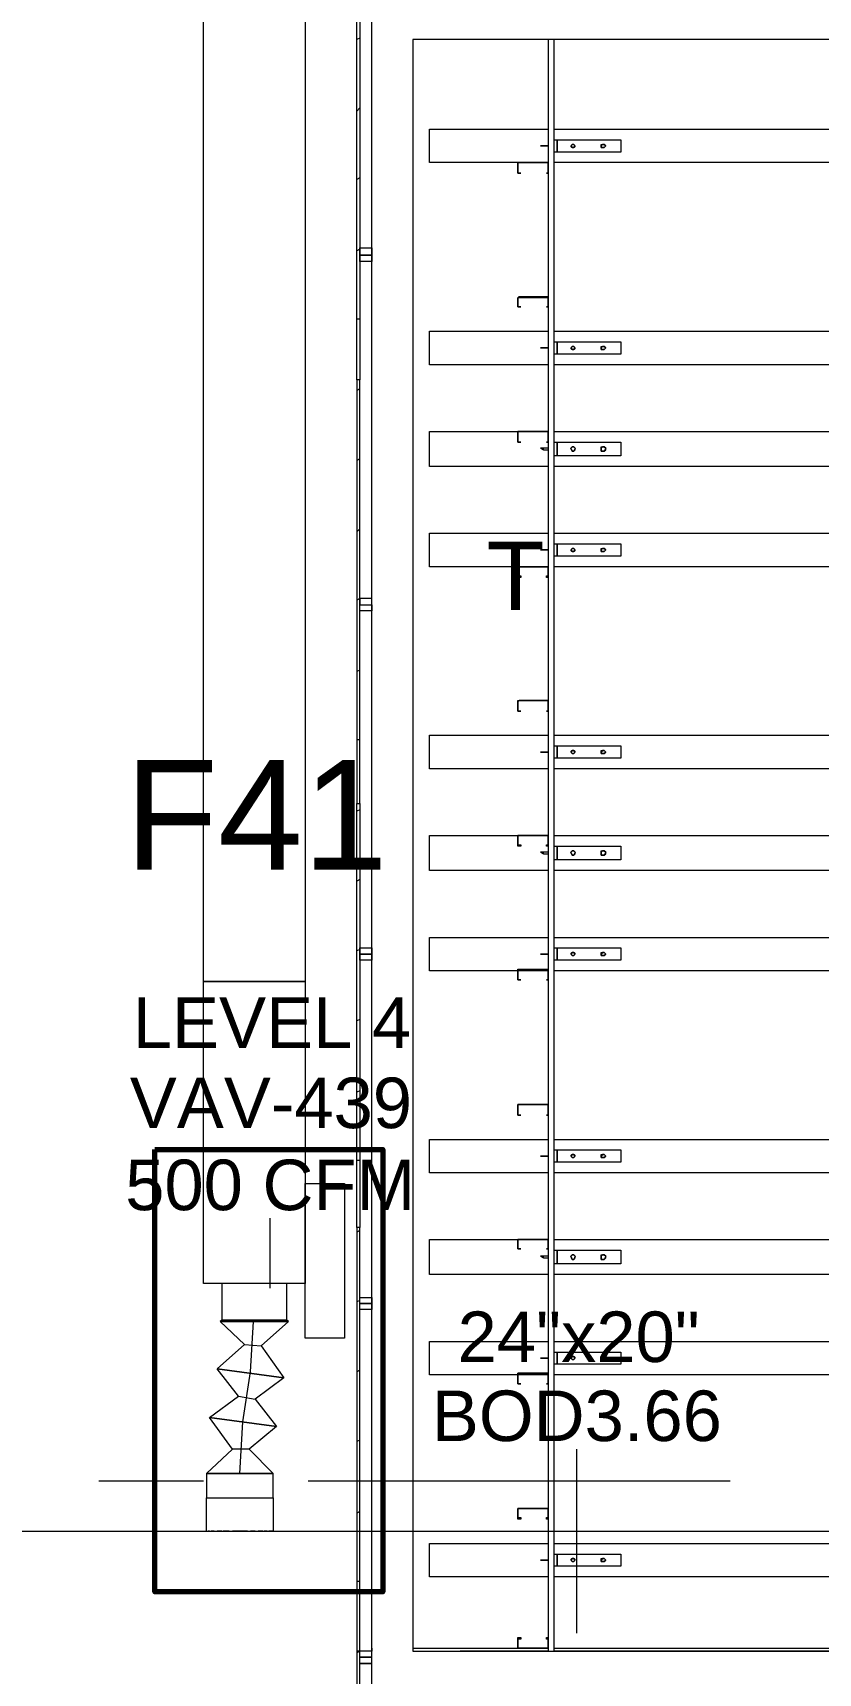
# Model space of a CAD drawing. Header units: metres. Extents: x 39 to 278, y -7 to 151.
# Drawn here: x 95.277 to 97.649, y 15.534 to 20.484 of the extents above; entities that cross this region are included whole.
import ezdxf

# ---------------------------------------------------------------- set-up
doc = ezdxf.new("R2010")
doc.units = ezdxf.units.M
doc.layers.add('HVAC - Ductos', color=5, linetype='Continuous', lineweight=50)
doc.layers.add('PDF_Geometry', color=7, linetype='Continuous', true_color=0xaaaaaa)
doc.layers.add('PDF_Text', color=7, linetype='Continuous')
doc.styles.add('PDF Arial-BoldMT-Identity-H', font='arial.ttf')
doc.styles.add('PDF Helvetica', font='')
doc.styles.get('PDF Helvetica').set_extended_font_data('Helvetica')

msp = doc.modelspace()

# ---------------------------------------------------------------- linework, layer by layer
at = {"layer": 'HVAC - Ductos', "lineweight": 0}
for points in [[(96.1, 25.6703), (96.1, 17.6219), (95.793, 17.6219), (95.793, 25.6703)], [(95.793, 16.7098), (95.793, 17.6219), (96.1, 17.6219), (96.1, 16.7098)], [(96.2192, 16.5448), (96.1, 16.5448), (96.1, 17.0123), (96.2192, 17.0123)], [(95.848, 16.5998), (95.8526, 16.5998), (95.8709, 16.5998), (95.8984, 16.5998), (95.9305, 16.5998), (95.9626, 16.5998), (95.9946, 16.5998), (96.0222, 16.5998), (96.0405, 16.5998), (96.0451, 16.5998), (96.0451, 16.7098), (96.0313, 16.7098), (96.0176, 16.7098), (95.9946, 16.7098), (95.9718, 16.7098), (95.9442, 16.7098), (95.9213, 16.7098), (95.8984, 16.7098), (95.8755, 16.7098), (95.8618, 16.7098), (95.848, 16.7098), (95.848, 16.5998), (95.8434, 16.5952), (95.8526, 16.5952), (95.8663, 16.5952), (95.8938, 16.5952), (95.9305, 16.5952), (95.9626, 16.5952), (95.9992, 16.5952), (96.0222, 16.5952), (96.0405, 16.5952), (96.0497, 16.5952), (96.0451, 16.5998), (96.0405, 16.5998), (96.0222, 16.5998), (95.9946, 16.5998), (95.9626, 16.5998), (95.9305, 16.5998), (95.8984, 16.5998), (95.8709, 16.5998), (95.8526, 16.5998)], [(95.848, 16.5998), (95.8618, 16.5998), (95.8755, 16.5998), (95.8984, 16.5998), (95.9213, 16.5998), (95.9442, 16.5998), (95.9718, 16.5998), (95.9946, 16.5998), (96.0176, 16.5998), (96.0313, 16.5998), (96.0451, 16.5998), (96.0313, 16.5998), (96.0176, 16.5998), (95.9946, 16.5998), (95.9718, 16.5998), (95.9442, 16.5998), (95.9213, 16.5998), (95.8984, 16.5998), (95.8755, 16.5998), (95.8618, 16.5998)], [(96.0038, 16.1368), (95.9992, 16.1368), (95.9901, 16.1368), (95.9718, 16.1368), (95.9534, 16.1368), (95.9259, 16.1368), (95.903, 16.1368), (95.8755, 16.1368), (95.8526, 16.1368), (95.8296, 16.1368), (95.8113, 16.1368), (95.8022, 16.1368), (95.8113, 16.1368), (95.8296, 16.1368), (95.8526, 16.1368), (95.8755, 16.1368), (95.903, 16.1368), (95.9259, 16.1368), (95.9534, 16.1368), (95.9718, 16.1368), (95.9901, 16.1368), (95.9992, 16.1368)]]:
    msp.add_lwpolyline(points, close=True, dxfattribs=at)
for points in [[(95.9946, 16.696), (95.9946, 16.9069)], [(95.9168, 16.5265), (95.8434, 16.5952), (96.0497, 16.5952), (95.9672, 16.5219), (96.0359, 16.4256), (95.8342, 16.4531), (95.9168, 16.5265), (95.9672, 16.5219)], [(95.8434, 16.5952), (95.8526, 16.5952), (95.8663, 16.5952), (95.8938, 16.5952), (95.9305, 16.5952), (95.9626, 16.5952), (95.9992, 16.5952), (96.0222, 16.5952), (96.0405, 16.5952), (96.0497, 16.5952)], [(95.903, 16.1368), (95.9122, 16.2927), (95.9351, 16.444), (95.9442, 16.5952)], [(95.8984, 16.3706), (95.8342, 16.4531), (96.0359, 16.4256), (95.9488, 16.3614), (96.013, 16.279), (95.8113, 16.3064), (95.8984, 16.3706), (95.9488, 16.3614)], [(95.8801, 16.2102), (95.8113, 16.3064), (96.013, 16.279), (95.9305, 16.2102), (95.8801, 16.2102), (95.8022, 16.1368), (95.8022, 16.0635), (95.8113, 16.0635), (95.8296, 16.0635), (95.8526, 16.0635), (95.8755, 16.0635), (95.903, 16.0635), (95.9259, 16.0635), (95.9534, 16.0635), (95.9718, 16.0635), (95.9901, 16.0635), (95.9992, 16.0635), (96.0038, 16.0635), (96.0038, 16.1368), (95.8022, 16.1368), (96.0038, 16.1368), (95.9305, 16.2102)], [(96.9205, 15.6556), (96.9205, 16.2102)], [(95.8022, 15.9627), (95.8022, 16.0635), (95.8113, 16.0635), (95.8296, 16.0635), (95.8526, 16.0635), (95.8755, 16.0635), (95.903, 16.0635), (95.9259, 16.0635), (95.9534, 16.0635), (95.9718, 16.0635), (95.9901, 16.0635), (95.9992, 16.0635), (96.0038, 16.0635), (96.0038, 15.9627), (95.9992, 15.9627), (95.9946, 15.9627), (95.9901, 15.9627)], [(106.0828, 15.3531), (94.4134, 15.3531), (94.4134, 15.9627), (106.0828, 15.9627)], [(95.8022, 15.9627), (95.8022, 15.9627)], [(95.8113, 15.9627), (95.8068, 15.9627)], [(95.825, 15.9627), (95.8204, 15.9627), (95.8159, 15.9627)], [(95.848, 15.9627), (95.8388, 15.9627), (95.8342, 15.9627)], [(95.8709, 15.9627), (95.8572, 15.9627), (95.8526, 15.9627)], [(95.9259, 15.9627), (95.903, 15.9627), (95.8801, 15.9627)], [(95.9488, 15.9627), (95.9442, 15.9627), (95.9351, 15.9627)], [(95.9718, 15.9627), (95.9672, 15.9627), (95.958, 15.9627)], [(95.9855, 15.9627), (95.9809, 15.9627), (95.9763, 15.9627)]]:
    msp.add_lwpolyline(points, dxfattribs=at)
at = {"layer": 'PDF_Geometry', "lineweight": 0}
for points in [[(96.3018, 14.386), (96.2651, 14.386), (96.2651, 14.4043), (96.3018, 14.4043), (96.3018, 14.386), (96.3018, 14.1293), (96.3018, 15.4768), (96.3018, 15.6006), (96.3018, 21.9257), (96.2651, 21.9257), (96.2651, 21.9074), (96.3018, 21.9074), (96.3018, 21.9257), (96.3018, 23.2503), (96.4255, 23.2503)], [(96.2651, 14.4043), (96.2651, 15.5639), (96.3018, 15.5639), (96.2651, 15.5639), (96.2651, 15.5823), (96.3018, 15.5823), (96.2651, 15.5823), (96.2651, 15.6006), (96.2651, 16.8794), (96.2559, 16.8794), (96.2559, 18.1582), (96.2651, 18.1582), (96.2651, 19.4369), (96.2559, 19.4369), (96.2559, 20.7156)], [(96.2651, 20.7156), (96.2651, 19.4369), (96.2559, 19.4369), (96.2559, 18.1582), (96.2651, 18.1582), (96.2651, 16.8794), (96.2559, 16.8794), (96.2559, 15.6006), (96.2559, 14.386)], [(96.2651, 20.4682), (96.2559, 20.4636)], [(99.8952, 15.6006), (99.5652, 15.6006), (99.5652, 20.4636), (99.5514, 20.4636), (99.5514, 15.6006), (96.8518, 15.6006), (96.8518, 20.4636), (96.8334, 20.4636), (96.8334, 15.6006), (96.5676, 15.6006)], [(96.2651, 20.2574), (96.2559, 20.2482)], [(96.7464, 20.0924), (96.4759, 20.0924), (96.4759, 20.1932), (96.8334, 20.1932)], [(96.8518, 20.1932), (99.5514, 20.1932)], [(96.8518, 20.1611), (96.8609, 20.1611), (97.0534, 20.1611), (97.0534, 20.1244), (96.8609, 20.1244), (96.8518, 20.1244)], [(96.8609, 20.1473), (96.8609, 20.1473)], [(96.8196, 20.1427), (96.8196, 20.1427)], [(96.8609, 20.1382), (96.8609, 20.1382)], [(96.7509, 20.0602), (96.7509, 20.0602)], [(96.8288, 20.0602), (96.8288, 20.0602)], [(96.8334, 20.0924), (96.8334, 20.0924)], [(96.8334, 20.0924), (96.8334, 20.0924)], [(96.8334, 20.0924), (96.8334, 20.0924)], [(99.5514, 20.0924), (96.8518, 20.0924)], [(96.2651, 20.0465), (96.2559, 20.0419)], [(96.2651, 19.831), (96.2559, 19.8265)], [(96.7509, 19.6569), (96.7509, 19.6569)], [(96.8288, 19.6569), (96.8288, 19.6569)], [(96.8334, 19.6844), (96.8334, 19.6844)], [(96.2651, 19.6202), (96.2559, 19.6202)], [(96.8334, 19.4828), (96.4759, 19.4828), (96.4759, 19.5836), (96.8334, 19.5836)], [(96.8518, 19.5836), (99.5514, 19.5836)], [(96.8196, 19.5332), (96.8196, 19.5332)], [(96.8518, 19.5515), (96.8609, 19.5515), (97.0534, 19.5515), (97.0534, 19.5148), (96.8609, 19.5148), (96.8518, 19.5148)], [(96.8609, 19.5378), (96.8609, 19.5378)], [(96.8609, 19.5286), (96.8609, 19.5286)], [(99.5514, 19.4828), (96.8518, 19.4828)], [(96.2651, 19.4094), (96.2559, 19.4048)], [(96.8334, 19.1756), (96.4759, 19.1756), (96.4759, 19.281), (96.8334, 19.281)], [(96.8334, 19.281), (96.8334, 19.281)], [(96.8334, 19.281), (96.8334, 19.281)], [(96.8518, 19.281), (99.5514, 19.281)], [(96.7509, 19.249), (96.7509, 19.249)], [(96.8334, 19.2306), (96.8196, 19.2306), (96.8105, 19.2306), (96.8196, 19.226), (96.8334, 19.226)], [(96.8196, 19.226), (96.8196, 19.2306)], [(96.8288, 19.249), (96.8288, 19.249)], [(96.8518, 19.249), (96.8609, 19.249), (97.0534, 19.249), (97.0534, 19.2078), (96.8609, 19.2078), (96.8518, 19.2078)], [(96.8609, 19.2352), (96.8609, 19.2306)], [(96.8609, 19.226), (96.8609, 19.2215)], [(96.2651, 19.1986), (96.2559, 19.194)], [(99.5514, 19.1756), (96.8518, 19.1756)], [(96.2651, 18.9878), (96.2559, 18.9786)], [(96.8334, 18.8732), (96.7418, 18.8732), (96.4759, 18.8732), (96.4759, 18.974), (96.8334, 18.974)], [(96.8518, 18.974), (99.5514, 18.974)], [(96.8196, 18.9236), (96.8196, 18.9236)], [(96.8518, 18.9419), (96.8609, 18.9419), (97.0534, 18.9419), (97.0534, 18.9052), (96.8609, 18.9052), (96.8518, 18.9052)], [(96.8609, 18.9282), (96.8609, 18.9282)], [(96.8609, 18.919), (96.8609, 18.919)], [(96.8334, 18.8732), (96.8334, 18.8732)], [(96.8334, 18.8732), (96.8334, 18.8732)], [(99.5514, 18.8732), (96.8518, 18.8732)], [(96.2651, 18.7769), (96.2651, 18.7586), (96.3018, 18.7586), (96.3018, 18.7402), (96.2651, 18.7402), (96.2651, 18.7586), (96.3018, 18.7586), (96.3018, 18.7769), (96.2651, 18.7769), (96.2559, 18.7723)], [(96.2651, 18.5614), (96.2559, 18.5569)], [(96.7509, 18.4377), (96.7509, 18.4377)], [(96.8288, 18.4377), (96.8288, 18.4377)], [(96.8334, 18.2636), (96.4759, 18.2636), (96.4759, 18.3644), (96.8334, 18.3644)], [(96.8518, 18.3644), (99.5514, 18.3644)], [(96.2651, 18.3506), (96.2559, 18.3506)], [(96.8518, 18.3323), (96.8609, 18.3323), (97.0534, 18.3323), (97.0534, 18.2956), (96.8609, 18.2956), (96.8518, 18.2956)], [(96.8609, 18.3186), (96.8609, 18.3186)], [(96.8196, 18.314), (96.8105, 18.314), (96.8196, 18.314)], [(96.8334, 18.314), (96.8196, 18.314), (96.8334, 18.314)], [(96.8196, 18.314), (96.8196, 18.314)], [(96.8609, 18.3094), (96.8609, 18.3094)], [(99.5514, 18.2636), (96.8518, 18.2636)], [(96.2651, 18.1398), (96.2559, 18.1352)], [(96.8334, 17.9564), (96.4759, 17.9564), (96.4759, 18.0619), (96.7418, 18.0619), (96.8334, 18.0619)], [(96.8334, 18.0619), (96.8334, 18.0619)], [(96.8334, 18.0619), (96.8334, 18.0619)], [(96.8518, 18.0619), (99.5514, 18.0619)], [(96.8518, 18.0298), (96.8609, 18.0298), (97.0534, 18.0298), (97.0534, 17.9886), (96.8609, 17.9886), (96.8518, 17.9886)], [(96.8334, 18.0114), (96.8196, 18.0114), (96.8105, 18.0114), (96.8196, 18.0069), (96.8334, 18.0069)], [(96.8196, 18.0114), (96.8196, 18.0114)], [(96.8196, 18.0069), (96.8196, 18.0114)], [(96.8609, 18.016), (96.8609, 18.0114)], [(96.8609, 18.0069), (96.8609, 18.0023)], [(96.2651, 17.929), (96.2559, 17.9244)], [(99.5514, 17.9564), (96.8518, 17.9564)], [(96.8334, 17.654), (96.7418, 17.654), (96.4759, 17.654), (96.4759, 17.7548), (96.8334, 17.7548)], [(96.8518, 17.7548), (99.5514, 17.7548)], [(96.8518, 17.7227), (96.8609, 17.7227), (97.0534, 17.7227), (97.0534, 17.686), (96.8609, 17.686), (96.8518, 17.686)], [(96.2651, 17.7181), (96.2559, 17.7136)], [(96.8196, 17.7044), (96.8105, 17.7044), (96.8196, 17.7044)], [(96.8334, 17.7044), (96.8196, 17.7044), (96.8334, 17.7044)], [(96.8196, 17.7044), (96.8196, 17.7044)], [(96.8609, 17.709), (96.8609, 17.709)], [(96.8609, 17.6998), (96.8609, 17.6998)], [(96.7509, 17.6265), (96.7509, 17.6265)], [(96.8288, 17.6265), (96.8288, 17.6265)], [(96.8334, 17.654), (96.8334, 17.654)], [(99.5514, 17.654), (96.8518, 17.654)], [(96.2651, 17.5073), (96.2559, 17.5027)], [(96.2651, 17.2918), (96.2559, 17.2873)], [(96.8334, 17.2506), (96.8334, 17.2506)], [(96.8334, 17.2506), (96.8334, 17.2506)], [(96.7509, 17.2186), (96.7509, 17.2186)], [(96.8288, 17.2186), (96.8288, 17.2186)], [(96.8334, 17.0444), (96.4759, 17.0444), (96.4759, 17.1452), (96.8334, 17.1452)], [(96.8518, 17.1452), (99.5514, 17.1452)], [(96.2651, 17.081), (96.2559, 17.081)], [(96.8196, 17.0948), (96.8105, 17.0948), (96.8196, 17.0948)], [(96.8334, 17.0948), (96.8196, 17.0948), (96.8334, 17.0948)], [(96.8196, 17.0948), (96.8196, 17.0948)], [(96.8518, 17.1131), (96.8609, 17.1131), (97.0534, 17.1131), (97.0534, 17.0765), (96.8609, 17.0765), (96.8518, 17.0765)], [(96.8609, 17.0994), (96.8609, 17.0994)], [(96.8609, 17.0902), (96.8609, 17.0902)], [(99.5514, 17.0444), (96.8518, 17.0444)], [(96.2651, 16.8702), (96.2559, 16.8656)], [(96.8334, 16.7372), (96.4759, 16.7372), (96.4759, 16.8427), (96.7418, 16.8427), (96.8334, 16.8427)], [(96.8334, 16.8427), (96.8334, 16.8427)], [(96.8334, 16.8427), (96.8334, 16.8427)], [(96.8518, 16.8427), (99.5514, 16.8427)], [(96.7509, 16.8152), (96.7509, 16.8152)], [(96.8334, 16.7923), (96.8196, 16.7923), (96.8105, 16.7923), (96.8196, 16.7877), (96.8334, 16.7877)], [(96.8196, 16.7923), (96.8196, 16.7923)], [(96.8196, 16.7877), (96.8196, 16.7923)], [(96.8288, 16.8152), (96.8288, 16.8152)], [(96.8518, 16.8106), (96.8609, 16.8106), (97.0534, 16.8106), (97.0534, 16.7694), (96.8609, 16.7694), (96.8518, 16.7694)], [(96.8609, 16.7969), (96.8609, 16.7923)], [(96.8609, 16.7877), (96.8609, 16.7831)], [(99.5514, 16.7372), (96.8518, 16.7372)], [(96.2651, 16.6594), (96.2559, 16.6548)], [(96.8334, 16.4348), (96.7418, 16.4348), (96.4759, 16.4348), (96.4759, 16.5356), (96.8334, 16.5356)], [(96.8518, 16.5356), (99.5514, 16.5356)], [(96.8196, 16.4852), (96.8105, 16.4852), (96.8196, 16.4852)], [(96.8334, 16.4852), (96.8196, 16.4852), (96.8334, 16.4852)], [(96.8196, 16.4852), (96.8196, 16.4852)], [(96.8518, 16.5035), (96.8609, 16.5035), (97.0534, 16.5035), (97.0534, 16.4668), (96.8609, 16.4668), (96.8518, 16.4668)], [(96.8609, 16.4898), (96.8609, 16.4898)], [(96.2651, 16.4485), (96.2559, 16.444)], [(99.5514, 16.4348), (96.8518, 16.4348)], [(96.8609, 16.4806), (96.8609, 16.4806)], [(96.7509, 16.4073), (96.7509, 16.4073)], [(96.8288, 16.4073), (96.8288, 16.4073)], [(96.2651, 16.2377), (96.2559, 16.2331)], [(95.793, 16.114), (95.4767, 16.114)], [(97.3834, 16.114), (96.1092, 16.114)], [(96.2651, 16.0222), (96.2559, 16.0177)], [(96.8334, 16.0314), (96.8334, 16.0314)], [(96.8334, 16.0314), (96.8334, 16.0314)], [(96.8334, 15.8252), (96.4759, 15.8252), (96.4759, 15.926), (96.8334, 15.926)], [(96.8518, 15.926), (99.5514, 15.926)], [(96.8518, 15.894), (96.8609, 15.894), (97.0534, 15.894), (97.0534, 15.8573), (96.8609, 15.8573), (96.8518, 15.8573)], [(96.8196, 15.8756), (96.8105, 15.8756), (96.8196, 15.8756)], [(96.8334, 15.8756), (96.8196, 15.8756), (96.8334, 15.8756)], [(96.8196, 15.8756), (96.8196, 15.8756)], [(96.8609, 15.8802), (96.8609, 15.8802)], [(96.8609, 15.871), (96.8609, 15.871)], [(96.2651, 15.8114), (96.2559, 15.8114)], [(99.5514, 15.8252), (96.8518, 15.8252)], [(96.3018, 15.6098), (96.3018, 15.6006), (96.2651, 15.6006), (96.2559, 15.596)], [(96.2651, 14.386), (96.2651, 15.6006), (96.2559, 15.6006), (96.2559, 14.386)], [(96.2559, 15.6006), (96.2651, 15.6006)], [(96.3018, 15.6006), (96.3018, 15.6006)], [(96.4255, 15.6098), (96.8334, 15.6098)], [(96.8334, 15.6098), (96.8334, 15.6098)], [(96.8334, 15.6098), (96.8334, 15.6098)], [(96.8518, 15.6098), (99.5514, 15.6098)]]:
    msp.add_lwpolyline(points, dxfattribs=at)
for points in [[(96.4255, 20.4636), (96.4255, 15.6006), (99.9776, 15.6006), (99.9776, 20.4636)], [(96.8609, 20.1244), (96.8609, 20.1611)], [(96.8609, 20.1427), (96.8609, 20.1382), (96.8609, 20.1427), (96.8609, 20.1473), (96.8609, 20.1427), (96.8609, 20.1382), (96.8609, 20.1427), (96.8609, 20.1473)], [(96.9022, 20.1427), (96.9068, 20.1382), (96.9114, 20.1382), (96.9159, 20.1427), (96.9114, 20.1473), (96.9068, 20.1473)], [(96.9159, 20.1427), (96.9114, 20.1382), (96.9068, 20.1382), (96.9022, 20.1427), (96.9068, 20.1473), (96.9114, 20.1473)], [(96.9938, 20.1427), (96.9938, 20.1382), (97.003, 20.1382), (97.0076, 20.1427), (97.003, 20.1473), (96.9984, 20.1473)], [(97.0076, 20.1427), (97.003, 20.1382), (96.9938, 20.1382), (96.9938, 20.1427), (96.9938, 20.1473), (97.003, 20.1473)], [(96.8196, 20.1427), (96.8334, 20.1427), (96.8196, 20.1427), (96.8105, 20.1427)], [(96.7418, 20.0924), (96.7464, 20.0924), (96.8334, 20.0924), (96.8334, 20.0602), (96.8288, 20.0602), (96.8334, 20.0602), (96.8334, 20.0924), (96.7464, 20.0924), (96.7418, 20.0924), (96.7418, 20.0602)], [(96.7509, 20.0602), (96.7418, 20.0602)], [(96.3018, 19.8128), (96.2651, 19.8128), (96.2651, 19.8356), (96.3018, 19.8356)], [(96.3018, 19.7944), (96.2651, 19.7944), (96.2651, 19.8128), (96.3018, 19.8128)], [(96.7418, 19.6844), (96.7464, 19.689), (96.8334, 19.689), (96.8334, 19.6844), (96.8334, 19.6569), (96.8288, 19.6569), (96.8334, 19.6569), (96.8334, 19.6844), (96.7464, 19.6844), (96.7418, 19.6844), (96.7418, 19.6569)], [(96.7509, 19.6569), (96.7418, 19.6569)], [(96.8196, 19.5332), (96.8334, 19.5332), (96.8196, 19.5332), (96.8105, 19.5332)], [(96.8609, 19.5148), (96.8609, 19.5515)], [(96.8609, 19.5332), (96.8609, 19.5286), (96.8609, 19.5332), (96.8609, 19.5378), (96.8609, 19.5332), (96.8609, 19.5286), (96.8609, 19.5332), (96.8609, 19.5378)], [(96.9022, 19.5332), (96.9068, 19.5286), (96.9114, 19.5286), (96.9159, 19.5332), (96.9114, 19.5378), (96.9068, 19.5378)], [(96.9159, 19.5332), (96.9114, 19.5286), (96.9068, 19.5286), (96.9022, 19.5332), (96.9068, 19.5378), (96.9114, 19.5378)], [(96.9938, 19.5332), (96.9938, 19.5286), (97.003, 19.5286), (97.0076, 19.5332), (97.003, 19.5378), (96.9984, 19.5378)], [(97.0076, 19.5332), (97.003, 19.5286), (96.9938, 19.5286), (96.9938, 19.5332), (96.9938, 19.5378), (97.003, 19.5378)], [(96.7418, 19.281), (96.7464, 19.281), (96.8334, 19.281), (96.8334, 19.249), (96.8288, 19.249), (96.8334, 19.249), (96.8334, 19.281), (96.7464, 19.281), (96.7418, 19.281), (96.7418, 19.249)], [(96.7509, 19.249), (96.7418, 19.249)], [(96.8609, 19.2078), (96.8609, 19.249)], [(96.8609, 19.2306), (96.8609, 19.2215), (96.8609, 19.2306), (96.8609, 19.2352), (96.8609, 19.2306), (96.8609, 19.2215), (96.8609, 19.2306), (96.8609, 19.2352)], [(96.9022, 19.2306), (96.9068, 19.2215), (96.9114, 19.2215), (96.9159, 19.226), (96.9159, 19.2306), (96.9114, 19.2352), (96.9068, 19.2352)], [(96.9159, 19.2306), (96.9114, 19.2215), (96.9068, 19.2215), (96.9022, 19.2306), (96.9068, 19.2352), (96.9114, 19.2352)], [(96.9938, 19.2306), (96.9938, 19.2215), (97.003, 19.2215), (97.0076, 19.226), (97.0076, 19.2306), (97.003, 19.2352), (96.9984, 19.2352)], [(97.0076, 19.2306), (97.003, 19.2215), (96.9938, 19.2215), (96.9938, 19.2306), (96.9938, 19.2352), (97.003, 19.2352)], [(96.8196, 18.9236), (96.8334, 18.9236), (96.8196, 18.9236), (96.8105, 18.9236)], [(96.8609, 18.9052), (96.8609, 18.9419)], [(96.8609, 18.9236), (96.8609, 18.919), (96.8609, 18.9236), (96.8609, 18.9282), (96.8609, 18.9236), (96.8609, 18.919), (96.8609, 18.9236), (96.8609, 18.9282)], [(96.9022, 18.9236), (96.9068, 18.919), (96.9114, 18.919), (96.9159, 18.9236), (96.9114, 18.9282), (96.9068, 18.9282)], [(96.9159, 18.9236), (96.9114, 18.919), (96.9068, 18.919), (96.9022, 18.9236), (96.9068, 18.9282), (96.9114, 18.9282)], [(96.9938, 18.9236), (96.9938, 18.919), (97.003, 18.919), (97.0076, 18.9236), (97.003, 18.9282), (96.9984, 18.9282)], [(97.0076, 18.9236), (97.003, 18.919), (96.9938, 18.919), (96.9938, 18.9236), (96.9938, 18.9282), (97.003, 18.9282)], [(96.7418, 18.8732), (96.7464, 18.8732), (96.8334, 18.8732), (96.8334, 18.841), (96.8288, 18.841), (96.8288, 18.8456), (96.8334, 18.8456), (96.8334, 18.8732), (96.7464, 18.8732), (96.7418, 18.8732), (96.7418, 18.8456), (96.7509, 18.8456), (96.7509, 18.841), (96.7418, 18.841)], [(96.7418, 18.4652), (96.7418, 18.4698), (96.7464, 18.4698), (96.8334, 18.4698), (96.8334, 18.4652), (96.8334, 18.4377), (96.8288, 18.4377), (96.8334, 18.4377), (96.8334, 18.4652), (96.8334, 18.4698), (96.7464, 18.4698), (96.7418, 18.4652), (96.7418, 18.4377)], [(96.7509, 18.4377), (96.7418, 18.4377)], [(96.8609, 18.2956), (96.8609, 18.3323)], [(96.8609, 18.314), (96.8609, 18.3186), (96.8609, 18.314), (96.8609, 18.3094), (96.8609, 18.314), (96.8609, 18.3186), (96.8609, 18.314), (96.8609, 18.3094)], [(96.9159, 18.314), (96.9114, 18.3186), (96.9068, 18.3186), (96.9022, 18.314), (96.9068, 18.3094), (96.9114, 18.3094)], [(96.9022, 18.314), (96.9068, 18.3186), (96.9114, 18.3186), (96.9159, 18.314), (96.9114, 18.3094), (96.9068, 18.3094)], [(97.0076, 18.314), (97.003, 18.3186), (96.9984, 18.3186), (96.9938, 18.314), (96.9938, 18.3094), (97.003, 18.3094)], [(96.9938, 18.314), (96.9938, 18.3186), (97.003, 18.3186), (97.0076, 18.314), (97.003, 18.3094), (96.9938, 18.3094)], [(96.7418, 18.0619), (96.7464, 18.0619), (96.8334, 18.0619), (96.8334, 18.0298), (96.8288, 18.0298), (96.8288, 18.0344), (96.8334, 18.0344), (96.8334, 18.0619), (96.7464, 18.0619), (96.7418, 18.0619), (96.7418, 18.0344), (96.7509, 18.0344), (96.7509, 18.0298), (96.7418, 18.0298)], [(96.8609, 17.9886), (96.8609, 18.0298)], [(96.8609, 18.0114), (96.8609, 18.016), (96.8609, 18.0114), (96.8609, 18.0023), (96.8609, 18.0114), (96.8609, 18.016), (96.8609, 18.0114), (96.8609, 18.0023)], [(96.9159, 18.0114), (96.9114, 18.016), (96.9068, 18.016), (96.9022, 18.0114), (96.9068, 18.0023), (96.9114, 18.0023), (96.9159, 18.0069)], [(96.9022, 18.0114), (96.9068, 18.016), (96.9114, 18.016), (96.9159, 18.0114), (96.9114, 18.0023), (96.9068, 18.0023)], [(97.0076, 18.0114), (97.003, 18.016), (96.9984, 18.016), (96.9938, 18.0114), (96.9938, 18.0023), (97.003, 18.0023), (97.0076, 18.0069)], [(96.9938, 18.0114), (96.9938, 18.016), (97.003, 18.016), (97.0076, 18.0114), (97.003, 18.0023), (96.9938, 18.0023)], [(96.3018, 17.7044), (96.2651, 17.7044), (96.2651, 17.7227), (96.3018, 17.7227)], [(96.8609, 17.686), (96.8609, 17.7227)], [(96.3018, 17.686), (96.2651, 17.686), (96.2651, 17.7044), (96.3018, 17.7044)], [(96.8609, 17.7044), (96.8609, 17.709), (96.8609, 17.7044), (96.8609, 17.6998), (96.8609, 17.7044), (96.8609, 17.709), (96.8609, 17.7044), (96.8609, 17.6998)], [(96.9159, 17.7044), (96.9114, 17.709), (96.9068, 17.709), (96.9022, 17.7044), (96.9068, 17.6998), (96.9114, 17.6998)], [(96.9022, 17.7044), (96.9068, 17.709), (96.9114, 17.709), (96.9159, 17.7044), (96.9114, 17.6998), (96.9068, 17.6998)], [(97.0076, 17.7044), (97.003, 17.709), (96.9984, 17.709), (96.9938, 17.7044), (96.9938, 17.6998), (97.003, 17.6998)], [(96.9938, 17.7044), (96.9938, 17.709), (97.003, 17.709), (97.0076, 17.7044), (97.003, 17.6998), (96.9938, 17.6998)], [(96.7418, 17.654), (96.7418, 17.6586), (96.7464, 17.6586), (96.8334, 17.6586), (96.8334, 17.654), (96.8334, 17.6265), (96.8288, 17.6265), (96.8334, 17.6265), (96.8334, 17.654), (96.7464, 17.654), (96.7418, 17.654), (96.7418, 17.6265)], [(96.7509, 17.6265), (96.7418, 17.6265)], [(96.7418, 17.2506), (96.7464, 17.2506), (96.8334, 17.2506), (96.8334, 17.2186), (96.8288, 17.2186), (96.8334, 17.2186), (96.8334, 17.2506), (96.7464, 17.2506), (96.7418, 17.2506), (96.7418, 17.2186)], [(96.7509, 17.2186), (96.7418, 17.2186)], [(96.8609, 17.0765), (96.8609, 17.1131)], [(96.8609, 17.0948), (96.8609, 17.0994), (96.8609, 17.0948), (96.8609, 17.0902), (96.8609, 17.0948), (96.8609, 17.0994), (96.8609, 17.0948), (96.8609, 17.0902)], [(96.9159, 17.0948), (96.9114, 17.0994), (96.9068, 17.0994), (96.9022, 17.0948), (96.9068, 17.0902), (96.9114, 17.0902)], [(96.9022, 17.0948), (96.9068, 17.0994), (96.9114, 17.0994), (96.9159, 17.0948), (96.9114, 17.0902), (96.9068, 17.0902)], [(97.0076, 17.0948), (97.003, 17.0994), (96.9984, 17.0994), (96.9938, 17.0948), (96.9938, 17.0902), (97.003, 17.0902)], [(96.9938, 17.0948), (96.9938, 17.0994), (97.003, 17.0994), (97.0076, 17.0948), (97.003, 17.0902), (96.9938, 17.0902)], [(96.7418, 16.8427), (96.7464, 16.8427), (96.8334, 16.8427), (96.8334, 16.8152), (96.8288, 16.8152), (96.8334, 16.8152), (96.8334, 16.8427), (96.7464, 16.8427), (96.7418, 16.8427), (96.7418, 16.8152)], [(96.7509, 16.8152), (96.7418, 16.8152)], [(96.8609, 16.7694), (96.8609, 16.8106)], [(96.8609, 16.7923), (96.8609, 16.7969), (96.8609, 16.7923), (96.8609, 16.7831), (96.8609, 16.7923), (96.8609, 16.7969), (96.8609, 16.7923), (96.8609, 16.7831)], [(96.9159, 16.7923), (96.9114, 16.7969), (96.9068, 16.7969), (96.9022, 16.7923), (96.9068, 16.7831), (96.9114, 16.7831), (96.9159, 16.7877)], [(96.9022, 16.7923), (96.9068, 16.7969), (96.9114, 16.7969), (96.9159, 16.7923), (96.9114, 16.7831), (96.9068, 16.7831)], [(97.0076, 16.7923), (97.003, 16.7969), (96.9984, 16.7969), (96.9938, 16.7923), (96.9938, 16.7831), (97.003, 16.7831), (97.0076, 16.7877)], [(96.9938, 16.7923), (96.9938, 16.7969), (97.003, 16.7969), (97.0076, 16.7923), (97.003, 16.7831), (96.9938, 16.7831)], [(96.3018, 16.6502), (96.2651, 16.6502), (96.2651, 16.6685), (96.3018, 16.6685)], [(96.3018, 16.6319), (96.2651, 16.6319), (96.2651, 16.6502), (96.3018, 16.6502)], [(96.8609, 16.4668), (96.8609, 16.5035)], [(96.8609, 16.4852), (96.8609, 16.4898), (96.8609, 16.4852), (96.8609, 16.4806), (96.8609, 16.4852), (96.8609, 16.4898), (96.8609, 16.4852), (96.8609, 16.4806)], [(96.9159, 16.4852), (96.9114, 16.4898), (96.9068, 16.4898), (96.9022, 16.4852), (96.9068, 16.4806), (96.9114, 16.4806)], [(96.9022, 16.4852), (96.9068, 16.4898), (96.9114, 16.4898), (96.9159, 16.4852), (96.9114, 16.4806), (96.9068, 16.4806)], [(97.0076, 16.4852), (97.003, 16.4898), (96.9984, 16.4898), (96.9938, 16.4852), (96.9938, 16.4806), (97.003, 16.4806)], [(96.9938, 16.4852), (96.9938, 16.4898), (97.003, 16.4898), (97.0076, 16.4852), (97.003, 16.4806), (96.9938, 16.4806)], [(96.7418, 16.4348), (96.7418, 16.4394), (96.7464, 16.4394), (96.8334, 16.4394), (96.8334, 16.4348), (96.8334, 16.4073), (96.8288, 16.4073), (96.8334, 16.4073), (96.8334, 16.4348), (96.8334, 16.4394), (96.7464, 16.4394), (96.7418, 16.4394), (96.7418, 16.4348), (96.7418, 16.4073)], [(96.7509, 16.4073), (96.7418, 16.4073)], [(96.7418, 16.0314), (96.7464, 16.0314), (96.8334, 16.0314), (96.8334, 15.9994), (96.8288, 15.9994), (96.8288, 16.004), (96.8334, 16.004), (96.8334, 16.0314), (96.7464, 16.0314), (96.7418, 16.0314), (96.7418, 16.004), (96.7509, 16.004), (96.7509, 15.9994), (96.7418, 15.9994)], [(96.8609, 15.8573), (96.8609, 15.894)], [(96.8609, 15.8756), (96.8609, 15.8802), (96.8609, 15.8756), (96.8609, 15.871), (96.8609, 15.8756), (96.8609, 15.8802), (96.8609, 15.8756), (96.8609, 15.871)], [(96.9159, 15.8756), (96.9114, 15.8802), (96.9068, 15.8802), (96.9022, 15.8756), (96.9068, 15.871), (96.9114, 15.871)], [(96.9022, 15.8756), (96.9068, 15.8802), (96.9114, 15.8802), (96.9159, 15.8756), (96.9114, 15.871), (96.9068, 15.871)], [(97.0076, 15.8756), (97.003, 15.8802), (96.9984, 15.8802), (96.9938, 15.8756), (96.9938, 15.871), (97.003, 15.871)], [(96.9938, 15.8756), (96.9938, 15.8802), (97.003, 15.8802), (97.0076, 15.8756), (97.003, 15.871), (96.9938, 15.871)], [(96.7509, 15.6418), (96.7509, 15.6372), (96.7418, 15.6372), (96.7418, 15.6098), (96.7464, 15.6098), (96.8334, 15.6098), (96.8334, 15.6372), (96.8288, 15.6372), (96.8288, 15.6418), (96.8334, 15.6418), (96.8334, 15.6098), (96.7464, 15.6098), (96.7418, 15.6098), (96.7418, 15.6418)]]:
    msp.add_lwpolyline(points, close=True, dxfattribs=at)
at = {"layer": 'PDF_Geometry', "color": 232, "lineweight": 70, "true_color": 0xe91e64}
msp.add_lwpolyline([(95.646, 17.1148), (96.335, 17.1148), (96.335, 15.7794), (95.646, 15.7794)], close=True, dxfattribs=at)

# ---------------------------------------------------------------- texts
at = {"layer": 'PDF_Text', "lineweight": 0, "attachment_point": 4, "style": 'PDF Helvetica'}
for s, insert, char_height in [('T', (96.6474, 18.8456), 0.2055), ('LEVEL 4', (95.5794, 17.4972), 0.15247), ('VAV-439', (95.5703, 17.2542), 0.15247), ('500 CFM', (95.5565, 17.0067), 0.15247), ('24"x20"', (96.5603, 16.5484), 0.15247), ('BOD3.66', (96.4824, 16.31), 0.15247)]:
    msp.add_mtext(s, dxfattribs=dict(at, insert=insert, char_height=char_height))
at = {"layer": 'PDF_Text', "color": 232, "lineweight": 70, "true_color": 0xe91e64, "insert": (95.5551, 18.1244), "char_height": 0.33001, "attachment_point": 4, "style": 'PDF Arial-BoldMT-Identity-H'}
msp.add_mtext('F41', dxfattribs=at)

doc.saveas('drawing.dxf')
